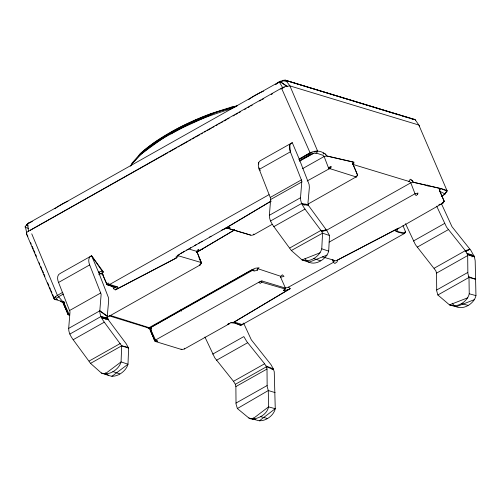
<?xml version="1.0" encoding="UTF-8"?>
<svg xmlns="http://www.w3.org/2000/svg" width="501" height="501" viewBox="0 0 501 501"><rect width="100%" height="100%" fill="white"/><g stroke="black" fill="none" stroke-linecap="round" stroke-linejoin="round"><path stroke-width="0.75" d="M105.442 372.794C112.205 381.136 125.895 372.656 127.999 364.221L128.613 348.139L126.164 343.73L108.98 320.709L107.627 318.166L107.277 316.018L108.673 300.512L108.416 297.531L98.54 272.131L91.583 255.767L60.452 273.308C56.713 274.698 57.283 279.495 58.548 282.464L70.015 311.766L68.681 328.38C68.505 332.583 70.791 336.415 73.165 339.716L90.543 363.369L101.352 373.007C108.968 376.182 119.056 369.519 121.067 361.897L121.674 345.822L104.296 322.174C101.922 318.874 99.643 315.041 99.812 310.833L101.146 294.225L89.679 264.923C88.42 261.954 87.844 257.157 91.583 255.767L103.613 272.231L102.104 272.87L102.091 273.421L106.957 284.524L115.656 287.336L117.353 286.822L117.841 287.712L116.445 289.215L176.371 257.971L177.767 256.731L178.137 255.723L177.811 255.159M292.277 142.679L261.146 160.22C257.408 161.61 257.977 166.401 259.242 169.376L270.709 198.678L269.369 215.286C269.231 219.507 271.498 223.314 273.859 226.627L291.344 250.519L302.047 259.919C309.662 263.088 319.751 256.431 321.761 248.809L322.563 233.184L320.966 230.41L304.99 209.086C302.629 205.767 300.362 201.966 300.506 197.745L301.84 181.13L290.373 151.828C289.115 148.86 288.538 144.069 292.277 142.679L299.229 159.03L309.111 184.443L309.368 187.424L307.971 202.93L308.497 205.523L326.796 230.541L329.495 235.501L328.694 251.133C326.427 260.176 311.559 268.517 304.996 258.685M272.162 224.354L253.825 234.725L251.483 235.357L226.195 227.861L178.544 254.771L175.882 257.082L176.371 257.971L115.186 290.023L115.355 289.183L114.059 289.24L113.539 288.482L114.597 287.687L114.623 286.879L106.957 284.524L106.982 283.979L108.185 283.002L109.456 284.374L117.353 286.822L107.652 285.031L115.656 287.336L108.78 284.963L269.05 194.651M436.653 206.13L446.573 227.16L465.316 250.682L467.295 254.02L467.683 255.573L467.865 273.433L468.992 277.441L469.23 293.786C467.596 301.658 457.125 308.221 449.516 304.896L437.861 294.989L436.728 290.975L436.546 273.12L435.82 270.765L415.442 244.707L405.522 223.684M441.431 203.694L451.996 226.702L470.94 250.481L474.409 256.825L475.18 260.739L475.95 295.609C474.059 305.034 458.847 312.887 452.159 303.255M26.81 233.341L25.538 227.467L25.639 225.832L26.603 225.463L28.169 223.383L280.573 81.131L279.552 82.358L282.815 87.957L284.361 87.28M280.635 277.26L280.785 276.314L282.345 274.811L283.992 276.352L280.635 277.26L285.413 288.069L283.491 290.48L287.167 290.004L290.217 288.664L288.57 287.123L285.413 288.069L261.954 280.973L260 281.581L155.498 340.029L154.815 340.774L156.055 341.676L181.825 349.573L184.456 348.953L229.32 323.778L227.899 324.235C232.32 321.097 237.593 322.732 242.146 324.698L242.785 324.579L242.778 323.846M288.57 287.123L333.447 262.336L334.317 260.357L335.351 260.808L337.054 260.301L396.98 229.057L395.583 230.56L396.072 231.443L403.912 233.767L404.219 232.877M258.81 282.263L260.238 283.422L261.635 282.188L261.954 280.973M323.132 154.101L323.458 152.886C314.866 147.651 306.449 155.26 299.229 159.03L309.568 153.945L310.138 152.911L281.524 88.17L26.96 232.088L26.359 233.66L54.077 298.878L55.711 299.755L57.415 299.241L55.874 299.009L56.644 297.882L58.204 297.375L58.667 296.68L63.427 294.043M302.391 168.737L324.128 156.519L326.752 155.974L353.142 162.124L352.673 163.514L357.382 174.655L357.056 175.864L356.004 176.891L330.259 168.749L329.044 168.9L307.151 180.98M352.385 164.253L409.618 181.619L410.789 182.821L415.511 195.058L416.275 195.496L417.665 194.263L417.991 193.048L414.985 193.768L329.176 242.108M402.986 225.625L405.309 231.274L404.846 232.984L403.912 233.767L241.175 325.205L240.085 325.212L234.625 322.419L232.633 322.913L230.786 322.525M62.794 292.265L55.818 296.316L55.423 297.475L54.672 297.312L54.077 298.878M110.07 315.38L149.956 327.942L252.366 269.569L254.013 271.11L257.376 270.202L257.909 268.718L259.092 267.753L255.416 268.223L252.366 269.569L149.185 327.629L147.901 327.811L109.043 315.799M440.191 189.967L440.723 188.482L446.917 190.418L446.923 191.777L444.381 193.862M439.333 189.816L444.043 200.957L443.51 202.442L442.327 203.406L444.249 201.408L439.584 190.806L439.252 189.171L439.803 188.426L413.413 182.276L410.789 182.821L326.583 230.222M179.101 254.727L179.27 254.264M130.723 166.031L131.97 163.169L140.831 153.206A86.873 26.597 -23 0 1 211.297 113.502L231.625 107.02L237.593 105.724M443.053 203.049L397.938 228.763L398.239 228.249L337.054 260.301L337.536 260.639L337.06 261.891L334.881 263.495L333.447 262.336L332.251 259.549M405.384 232.069L404.846 232.984L396.072 231.443L397.462 230.209L397.512 228.638M69.395 315.373L68.155 314.471L64.015 303.149L64.66 302.166L62.525 301.326L57.396 295.302L31.745 233.829M151.452 328.975L147.156 327.366L149.066 328.556L150.262 330.071L154.815 340.774L150.676 329.458L151.321 328.468L149.956 327.942L253.13 270.008L254.308 270.108M196.58 252.41L196.993 251.809L196.73 251.37L188.739 248.947M441.481 196.279L445.088 193.981L446.917 190.418L418.83 125.025L415.172 119.664L284.931 80.116L279.953 81.463L275.469 84.519M447.224 190.981L446.917 190.418M64.015 303.149L68.837 313.72L68.155 314.471L63.082 302.986L60.496 301.063L54.684 299.297L52.549 294.281M280.773 89.109L283.378 87.243L285.332 86.491L289.929 85.903L418.83 125.025M130.454 165.937C141.044 152.054 155.611 142.115 170.847 133.955C190.036 122.175 211.435 114.798 232.927 108.304M299.673 161.059L314.021 153.149L315.16 152.905L315.342 153.506L316.576 153.124L317.64 151.127L289.929 85.903L285.864 80.467L284.931 80.116L398.852 114.942M330.259 168.749L331.324 166.745L328.324 167.459L324.128 156.519L322.957 155.316L316.576 153.124M352.998 164.184L354.063 162.18L326.752 155.974L324.986 153.751L323.458 152.886M133.253 162.506L141.952 152.73L144.338 150.826M312.067 152.066L311.046 153.193L310.138 152.911L298.834 159.525M352.673 163.514L357.589 175.106L356.386 176.747L308.165 204.007M408.741 181.431L409.799 180.404L410.119 179.189L411.653 180.053L413.413 182.276L440.723 188.482L446.51 190.925M143.931 151.897L144.971 150.901M55.818 296.316L54.672 297.312L54.753 298.227L54.07 298.195M316.488 151.008L315.561 151.753L314.904 151.214M145.534 149.874L155.091 142.259L171.129 132.721M204.94 337.035L214.747 357.795L233.491 381.317L235.332 384.311L235.877 386.578L236.027 403.988L237.368 408.54L248.822 417.984L250.425 418.792L252.56 419.061L268.536 406.875L275.256 408.697C273.571 417.208 260.244 425.217 253.23 417.872M259.28 420.884L275.256 408.697L274.254 371.805L273.295 368.836L271.035 364.709L251.302 339.797L243.586 323.057M104.928 374.034L121.067 361.897L127.999 364.221L111.861 376.357M397.938 228.763L398.934 228.018M443.517 195.133L443.892 194.864M276.164 84.087L279.953 81.463L287.461 86.554M414.145 119.213L413.745 119.495L410.018 118.355M26.447 225.081L27.712 224.273L27.699 223.54L32.358 221.436M252.56 419.061C259.368 418.504 267.227 414.02 268.536 406.875L268.298 390.536L267.158 386.446L267.008 369.037L266.463 366.763L264.622 363.776L246.742 341.482L243.824 336.584L212.693 354.126M270.997 201.164L224.692 228.863L227.742 227.861L229.934 227.786L227.942 228.287L227.197 227.842M288.733 289.403L233.704 322.325L290.217 288.664M271.079 201.089L223.208 229.602L223.847 229.483M196.987 252.153L234.65 229.853M234.637 229.853L197.576 251.746L198.972 249.692L198.484 249.354L197.3 250.318L196.73 251.37L201.346 262.574L201.465 263.2L200.262 264.177L200.268 264.904L106.688 317.609M237.368 408.54L268.298 390.536L275.13 392.602M180.623 253.5L184.681 251.195M186.71 250.043L188.063 249.279M189.409 248.509L190.762 247.745M194.82 245.44L196.173 244.67M198.202 243.517L199.555 242.753M200.907 241.983L202.26 241.219M209.7 236.992L211.053 236.228M221.198 230.466L222.55 229.702M438.813 204.853L440.172 204.082M442.214 202.924L443.573 202.154M30.254 230.253L167.766 152.78M169.131 152.01L176.615 147.795M177.98 147.025L179.339 146.261M180.704 145.49L188.188 141.269M189.553 140.505L190.912 139.735M192.278 138.971L194.319 137.819M195.678 137.055L199.761 134.75M201.126 133.986L202.485 133.216M204.527 132.07L205.892 131.3M207.251 130.536L211.334 128.231M212.7 127.467L214.059 126.697M216.1 125.544L217.465 124.78M218.824 124.01L220.183 123.246M221.548 122.476L222.907 121.712M224.273 120.941L226.314 119.795M227.673 119.025L229.038 118.261M233.122 115.956L234.481 115.192M235.846 114.422L237.887 113.276M239.246 112.506L240.612 111.742M244.695 109.437L246.054 108.673M248.095 107.521L249.46 106.751M250.819 105.987L252.185 105.216M259.668 101.002L261.034 100.231M262.392 99.467L263.758 98.697M271.241 94.482L272.607 93.712M58.548 282.464L89.679 264.923M260.451 170.327L259.242 169.376L290.373 151.828L289.778 144.983M299.454 160.771L310.313 154.64L314.021 153.149M69.639 310.488L100.77 292.947M270.333 197.4L301.464 179.853M270.784 199.436L301.921 181.894M328.894 167.91L330.942 166.758M68.681 328.38L99.812 310.833L107.277 316.018M269.369 215.286L300.506 197.745M69.839 334.079L100.977 316.538L107.627 318.166L105.598 319.312M270.534 220.991L301.671 203.45L308.221 204.79M103.212 318.304L104.565 317.546M303.907 205.216L305.936 204.07M73.165 339.716L104.296 322.174M273.859 226.627L304.99 209.086M89.14 361.046L120.271 343.504M289.835 247.951L320.966 230.41L326.796 230.541L321.473 231.13M322.6 231.318L325.982 229.408M90.543 363.369L121.674 345.822L128.281 347.406M413.388 241.037L444.519 223.49M216.545 360.244L247.676 342.703M417.239 247.156L448.37 229.608M233.491 381.317L264.622 363.776M434.185 268.229L465.316 250.682L469.932 249.166L465.836 251.37M466.55 251.076L469.255 249.548M235.332 384.311L266.463 366.763L273.584 369.556M436.546 273.12L467.683 255.573M235.877 386.578L267.008 369.037M271.943 369.6L273.295 368.836L266.106 366.006M471.961 256.894L473.313 256.13M235.977 403.086L267.108 385.545M436.672 289.998L467.802 272.45M437.861 294.989L468.992 277.441L475.725 279.276L468.704 276.721M299.354 160.902L311.528 154.064M196.411 252.372L198.459 251.22M201.872 249.304L203.237 248.54M352.66 164.647L354.025 163.877M291.344 250.519L322.563 233.184L329.495 235.501M98.785 274.46L101.258 273.202L102.091 273.421M279.552 82.358L282.602 81.018L285.864 80.467L415.172 119.664L415.661 120.553M283.297 80.179L282.195 80.705L283.353 80.561L287.092 81.701M30.285 222.381L28.169 223.383L26.472 224.893L26.603 225.463L28.094 225.913M283.491 290.48L285.094 289.766L285.056 288.977L261.635 282.188M320.158 252.755L302.047 259.919L308.979 262.242L327.09 255.078M467.79 297.782L449.516 304.896L456.236 306.718L474.51 299.604M260 281.581L261.171 281.13M227.899 324.235L228.594 324.003L228.531 323.383M156.055 341.676L157.759 341.168L155.498 340.029L150.676 329.458M242.146 324.698L240.085 325.212L239.879 324.792L231.894 322.475M235.67 106.788C213.232 111.829 191.933 120.829 171.787 131.807L172.463 131.926A83.485 25.557 -23 0 1 206.994 115.744L218.906 111.504L230.516 108.016L231.049 107.402L236.391 106.243M228.193 228.187L229.934 227.786M200.268 264.904L199.63 265.029L201.026 263.789L201.346 262.574L178.137 255.723M281.524 88.17L282.815 87.957M62.525 301.326L61.241 301.508L60.496 301.063L64.792 302.673M103.118 271.636L101.171 271.298L98.54 272.131L99.442 272.563L100.144 273.703L103.2 274.36M156.55 341.131L157.759 341.168M301.997 204.176L308.497 205.523M469.23 293.786L475.95 295.609M461.277 303.543L467.997 305.366M260.589 416.632L267.302 418.454M248.822 417.984L255.541 419.807M322.456 256.869L333.578 260.138M467.539 254.777L474.409 256.825L467.295 254.02L473.99 255.748L466.951 253.224M227.942 228.287L250.563 235.069M25.538 227.467L28.519 228.375M401.827 115.85L408.528 117.898M108.391 319.776L101.484 317.64L107.959 318.962L100.977 316.538M280.785 276.314L257.909 268.718L257 269.381L257.376 270.202M121.674 345.822L128.613 348.139M321.761 248.809L328.694 251.133M313.538 258.485L320.465 260.802M112.844 371.573L119.77 373.896M101.352 373.007L108.285 375.33M148.302 327.942L151.196 329.013M61.642 301.64L64.535 302.71M439.684 191.269L445.088 193.981M181.08 349.128L181.825 349.573M26.359 233.66L27.881 236.228M279.953 81.463L287.211 86.623M99.812 310.833L107.27 316.544M309.568 153.945L310.313 154.64M411.653 180.053L412.987 181.5M324.986 153.751L326.326 155.197M68.837 313.72L69.583 314.572M91.583 255.767L102.279 271.317M333.372 260L334.092 261.353M444.043 200.957L444.249 201.408M357.382 174.655L357.589 175.106M199.022 257.802L201.465 263.2L196.993 251.809M150.206 330.153L155.028 341.225L150.262 330.071M63.539 303.85L68.368 314.922L63.602 303.769M427.472 184.95L428.079 186.372M180.755 309.743L181.368 311.177M112.318 285.608L113.539 288.482M30.624 242.678L31.231 244.112M32.145 246.26L33.367 249.129M33.974 250.563L34.888 252.711M35.496 254.145L36.41 256.299M39.153 262.749L39.761 264.184M40.675 266.332L41.89 269.2M42.497 270.634L43.412 272.782M44.025 274.216L44.933 276.364M47.676 282.815L48.898 285.683M49.505 287.117L50.419 289.265M51.027 290.699L51.941 292.847M102.104 272.87L106.957 284.524M417.465 193.518L417.665 194.263M405.309 231.274L405.422 231.9M27.712 224.273L28.482 231.468M258.641 162.524L258.779 164.046M259.111 167.854L259.242 169.376M253.819 233.998L253.825 234.725M184.443 348.226L184.456 348.953M419.437 125.444L419.437 126.127M25.05 226.584L25.05 227.128M146.029 149.937A83.473 25.551 -23 0 1 171.805 132.302M248.696 99.63A22.62 6.926 -23 0 1 263.576 91.169M54.96 208.798A22.62 6.926 -23 0 1 56.569 207.546M57.152 207.126A22.62 6.926 -23 0 1 67.904 201.158M139.366 154.559L139.121 155.341C149.605 148.027 159.788 140.105 170.647 133.235L170.847 133.955L182.777 127.63L212.186 114.165L211.86 113.708A89.372 27.361 -23 0 0 139.372 154.559M356.386 176.747L356.004 176.891L356.706 176.747L356.386 176.747M328.969 167.96L328.324 167.459L329.044 168.9L328.969 167.96"/></g></svg>
